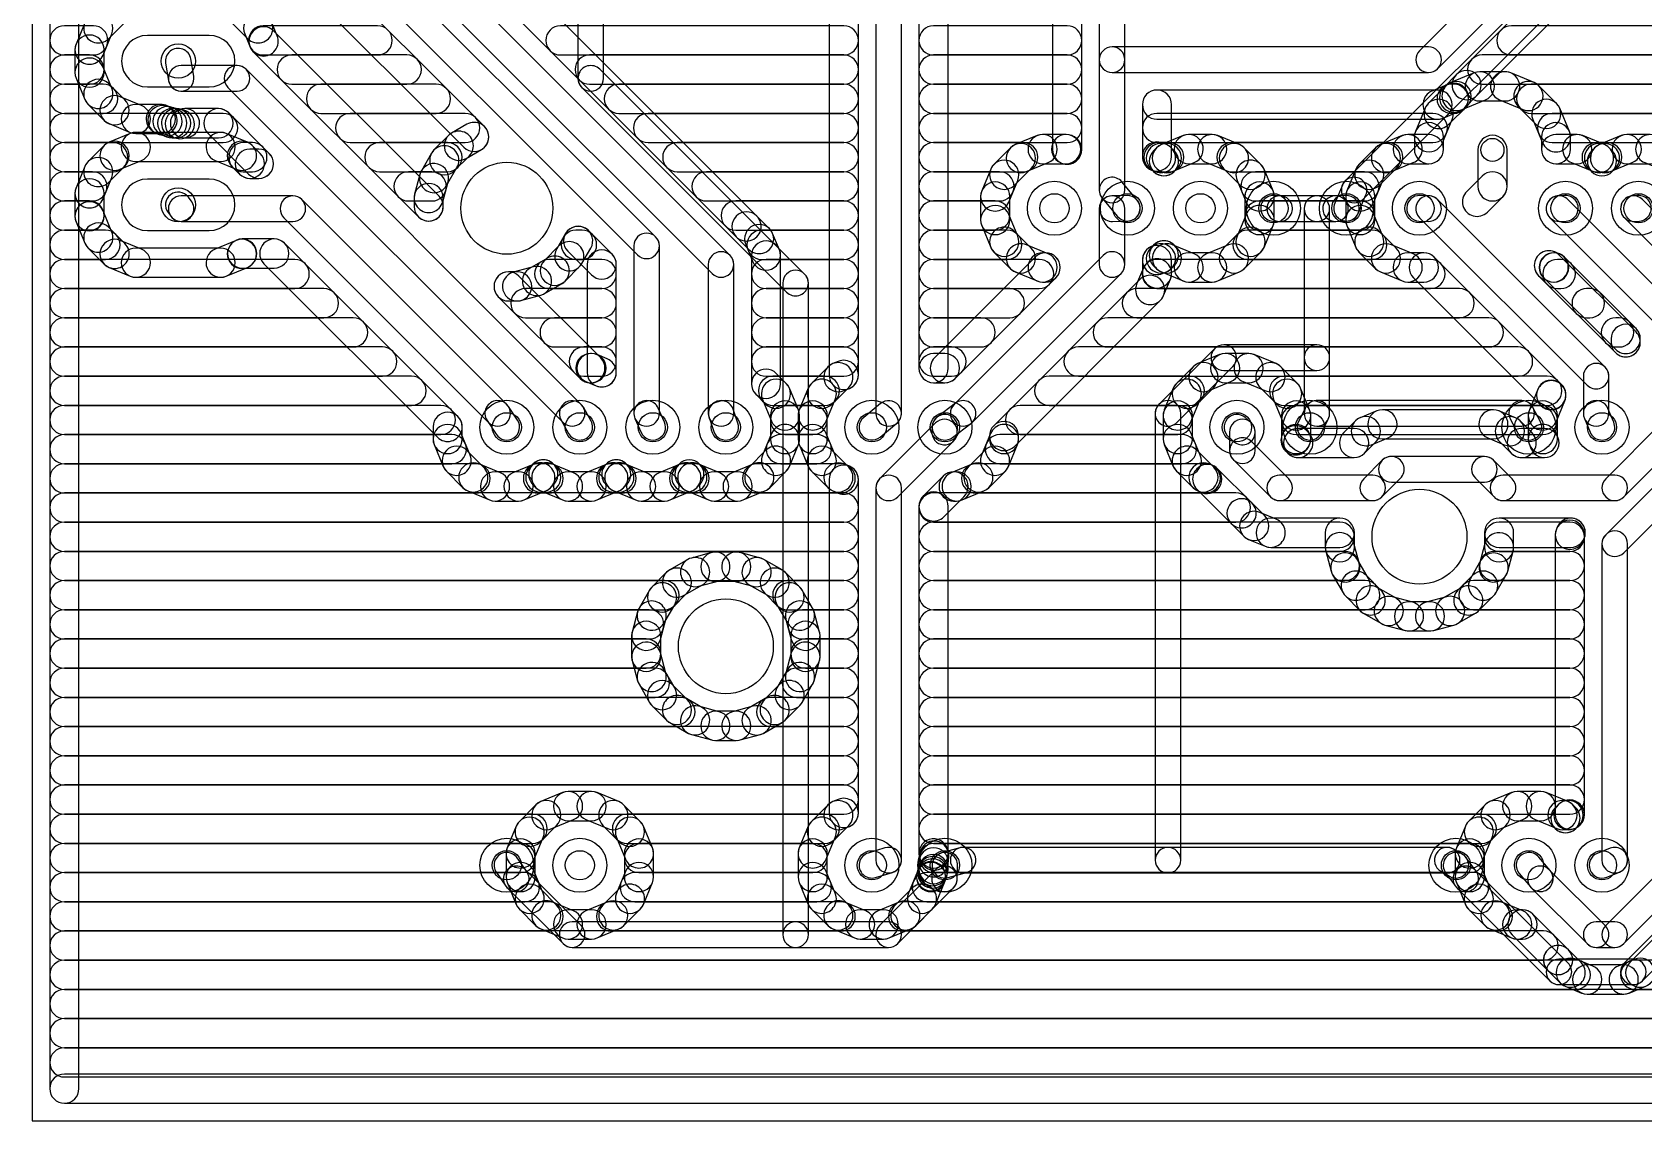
# Model space of a CAD drawing. Extents: x 0 to 108, y 0 to 85.
# Drawn here: x 0 to 56.1, y 0 to 37.9 of the extents above; entities that cross this region are included whole.
import ezdxf

# ---------------------------------------------------------------- set-up
doc = ezdxf.new("R2010")
doc.units = 0
for name, color, linetype in [('16', 174, 'CONTINUOUS'), ('17', 94, 'CONTINUOUS'), ('20', 178, 'CONTINUOUS'), ('44', 250, 'CONTINUOUS')]:
    doc.layers.add(name, color=color, linetype=linetype)

# ---------------------------------------------------------------- blocks, each defined once
blk = doc.blocks.new('ROUNDP')
blk.add_circle((0, 0), 0.5)
blk = doc.blocks.new('LONGP120')
blk.add_lwpolyline([(-0.6, -0.5), (0.6, -0.5, 1), (0.6, 0.5), (-0.6, 0.5, 1)], format="xyb", close=True)

msp = doc.modelspace()

# ---------------------------------------------------------------- linework, layer by layer
at = {"layer": '16'}
for points in [[(1.6256, 1.1176), (1.6256, 83.9624, 1), (0.6096, 83.9624), (0.6096, 1.1176, 1)], [(29.3497, 62.8269), (29.3497, 24.6126, 1), (30.2387, 24.6126), (30.2387, 62.8269, 1)], [(27.7241, 54.855), (27.7241, 25.9519, 1), (28.7401, 25.9519), (28.7401, 54.855, 1)], [(19.8755, 36.2712), (19.8755, 49.2252, 1), (18.9865, 49.2252), (18.9865, 36.2712, 1)], [(25.209, 31.4777), (8.3688, 48.3179, 1), (7.6503, 47.5995), (24.4905, 30.7593, 1)], [(31.8643, 26.1874), (31.8643, 47.3971, 1), (30.8483, 47.3971), (30.8483, 26.1874, 1)], [(24.2792, 30.1085), (7.439, 46.9487, 1), (6.8104, 46.3201), (23.6506, 29.4799, 1)], [(37.1221, 43.3959), (37.1221, 36.9189, 1), (38.0111, 36.9189), (38.0111, 43.3959, 1)], [(35.4965, 42.7489), (35.4965, 33.7928, 1), (36.5125, 33.7928), (36.5125, 42.7489, 1)], [(21.6884, 30.7562), (10.6775, 41.7671, 1), (10.0489, 41.1385), (21.0598, 30.1276, 1)], [(48.8918, 36.6046), (53.4257, 41.1385, 1), (52.7971, 41.7671), (48.2632, 37.2332, 1)], [(9.3569, 39.5315), (15.0152, 33.8732, 1), (15.7337, 34.5916), (10.0754, 40.2499, 1)], [(46.301, 32.0707), (54.0734, 39.8431, 1), (53.4448, 40.4717), (45.6724, 32.6993, 1)], [(50.261, 35.6748), (54.1177, 39.5315, 1), (53.3992, 40.2499), (49.5426, 36.3933, 1)], [(2.5061, 38.9357), (1.9399, 38.3695, 1), (2.6583, 37.651), (3.2245, 38.2173, 1)], [(8.2201, 38.3695), (7.6539, 38.9357, 1), (6.9355, 38.2173), (7.5017, 37.651, 1)], [(1.8298, 38.2046), (1.5233, 37.4648, 1), (2.462, 37.076), (2.7684, 37.8158, 1)], [(8.5184, 37.7504), (8.3302, 38.2046, 1), (7.3916, 37.8158), (7.5798, 37.3615, 1)], [(1.1176, 37.084), (2.1258, 37.084, 1), (2.1258, 38.1), (1.1176, 38.1, 1)], [(1.4846, 37.2704), (1.4846, 36.4696, 1), (2.5006, 36.4696), (2.5006, 37.2704, 1)], [(8.0342, 37.084), (12.0149, 37.084, 1), (12.0149, 38.1), (8.0342, 38.1, 1)], [(14.1516, 32.1718), (8.4083, 37.9152, 1), (7.6899, 37.1967), (13.4332, 31.4534, 1)], [(18.3762, 37.084), (28.2321, 37.084, 1), (28.2321, 38.1), (18.3762, 38.1, 1)], [(31.3563, 37.084), (36.0045, 37.084, 1), (36.0045, 38.1), (31.3563, 38.1, 1)], [(51.4597, 37.084), (62.5355, 37.084, 1), (62.5355, 38.1), (51.4597, 38.1, 1)], [(1.1176, 36.068), (1.9926, 36.068, 1), (1.9926, 37.084), (1.1176, 37.084, 1)], [(5.6198, 36.3456), (5.5182, 36.9444, 1), (4.6418, 36.7956), (4.7434, 36.1968, 1)], [(9.029, 36.068), (13.0309, 36.068, 1), (13.0309, 37.084), (9.029, 37.084, 1)], [(19.3922, 36.068), (28.2321, 36.068, 1), (28.2321, 37.084), (19.3922, 37.084, 1)], [(31.3563, 36.068), (36.0045, 36.068, 1), (36.0045, 37.084), (31.3563, 37.084, 1)], [(37.1221, 36.9189), (37.1221, 32.385, 1), (38.0111, 32.385), (38.0111, 36.9189, 1)], [(37.5666, 36.4744), (48.5775, 36.4744, 1), (48.5775, 37.3634), (37.5666, 37.3634, 1)], [(50.4437, 36.068), (63.5515, 36.068, 1), (63.5515, 37.084), (50.4437, 37.084, 1)], [(1.5233, 36.2752), (1.8298, 35.5354, 1), (2.7684, 35.9242), (2.462, 36.664, 1)], [(7.1247, 36.7157), (5.1816, 36.7157, 1), (5.1816, 35.8267), (7.1247, 35.8267, 1)], [(19.0976, 24.9269), (7.439, 36.5855, 1), (6.8104, 35.9569), (18.469, 24.2983, 1)], [(26.87, 29.4608), (19.7453, 36.5855, 1), (19.1167, 35.9569), (26.2414, 28.8322, 1)], [(49.8216, 35.2354), (50.261, 35.6748, 1), (49.5426, 36.3933), (49.1031, 35.9538, 1)], [(50.166, 36.4611), (49.3538, 36.1247, 1), (49.7427, 35.186), (50.5548, 35.5225, 1)], [(51.2396, 36.4998), (50.3604, 36.4998, 1), (50.3604, 35.4838), (51.2396, 35.4838, 1)], [(52.2462, 36.1247), (51.434, 36.4611, 1), (51.0452, 35.5225), (51.8573, 35.186, 1)], [(1.1176, 35.052), (2.4688, 35.052, 1), (2.4688, 36.068), (1.1176, 36.068, 1)], [(1.9399, 35.3705), (2.5061, 34.8043, 1), (3.2245, 35.5227), (2.6583, 36.089, 1)], [(10.045, 35.052), (14.0469, 35.052, 1), (14.0469, 36.068), (10.045, 36.068, 1)], [(20.4082, 35.052), (28.2321, 35.052, 1), (28.2321, 36.068), (20.4082, 36.068, 1)], [(31.3563, 35.052), (36.0045, 35.052, 1), (36.0045, 36.068), (31.3563, 36.068, 1)], [(49.0826, 34.8875), (49.6568, 35.1253, 1), (49.268, 36.0639), (48.6938, 35.8261, 1)], [(49.189, 36.0146), (48.5674, 35.393, 1), (49.2858, 34.6745), (49.9075, 35.2962, 1)], [(49.3788, 35.052), (49.4529, 35.052, 1), (49.4529, 36.068), (49.3788, 36.068, 1)], [(53.0326, 35.393), (52.411, 36.0146, 1), (51.6925, 35.2962), (52.3142, 34.6745, 1)], [(52.1471, 35.052), (64.5675, 35.052, 1), (64.5675, 36.068), (52.1471, 36.068, 1)], [(2.6709, 34.6942), (3.4108, 34.3877, 1), (3.7996, 35.3264), (3.0597, 35.6328, 1)], [(3.6052, 34.349), (4.4751, 34.349, 1), (4.4751, 35.3651), (3.6052, 35.3651, 1)], [(4.181, 34.4428), (4.2367, 34.4033, 1), (4.8248, 35.2318), (4.7692, 35.2713, 1)], [(4.4176, 34.3223), (4.5922, 34.2824, 1), (4.8185, 35.2729), (4.6439, 35.3128, 1)], [(39.6367, 33.5508), (39.6367, 35.3568, 1), (38.6207, 35.3568), (38.6207, 33.5508, 1)], [(39.1287, 34.8488), (48.8882, 34.8488, 1), (48.8882, 35.8648), (39.1287, 35.8648, 1)], [(48.4573, 35.2282), (48.1209, 34.416, 1), (49.0595, 34.0272), (49.396, 34.8393, 1)], [(53.4791, 34.416), (53.1427, 35.2282, 1), (52.204, 34.8393), (52.5405, 34.0272, 1)], [(1.1176, 34.036), (6.6428, 34.036, 1), (6.6428, 35.052), (1.1176, 35.052, 1)], [(4.511, 34.3083), (4.6765, 34.2398, 1), (5.0653, 35.1784), (4.8998, 35.247, 1)], [(4.8709, 34.2011), (5.0054, 34.2011, 1), (5.0054, 35.2171), (4.8709, 35.2171, 1)], [(4.8923, 34.2139), (5.0234, 34.1839, 1), (5.2497, 35.1744), (5.1186, 35.2043, 1)], [(5.2215, 34.1783), (5.3982, 34.2083, 1), (5.2282, 35.2099), (5.0516, 35.18, 1)], [(5.3132, 34.2011), (6.4777, 34.2011, 1), (6.4777, 35.2171), (5.3132, 35.2171, 1)], [(6.1184, 34.3499), (7.5282, 32.9402, 1), (8.2466, 33.6586), (6.8369, 35.0683, 1)], [(11.061, 34.036), (15.0629, 34.036, 1), (15.0629, 35.052), (11.061, 35.052, 1)], [(21.4242, 34.036), (28.2321, 34.036, 1), (28.2321, 35.052), (21.4242, 35.052, 1)], [(31.3563, 34.036), (36.0045, 34.036, 1), (36.0045, 35.052), (31.3563, 35.052, 1)], [(39.1287, 34.036), (48.7238, 34.036, 1), (48.7238, 35.052), (39.1287, 35.052, 1)], [(52.8762, 34.036), (65.5835, 34.036, 1), (65.5835, 35.052), (52.8762, 35.052, 1)], [(3.4108, 34.3523), (2.6709, 34.0458, 1), (3.0597, 33.1072), (3.7996, 33.4136, 1)], [(6.5548, 34.3909), (3.6052, 34.3909, 1), (3.6052, 33.3749), (6.5548, 33.3749, 1)], [(7.4891, 34.0458), (6.7492, 34.3523, 1), (6.3604, 33.4136), (7.1003, 33.1072, 1)], [(14.4821, 34.2838), (13.9762, 33.7779, 1), (14.6946, 33.0594), (15.2006, 33.5654, 1)], [(15.1205, 34.6723), (14.5874, 34.3646, 1), (15.0954, 33.4847), (15.6285, 33.7925, 1)], [(34.9564, 34.2767), (34.2002, 33.9635, 1), (34.589, 33.0248), (35.3452, 33.3381, 1)], [(35.9692, 34.3154), (35.1508, 34.3154, 1), (35.1508, 33.2994), (35.9692, 33.2994, 1)], [(36.1989, 34.2621), (36.1637, 34.2767, 1), (35.7748, 33.3381), (35.8101, 33.3235, 1)], [(40.0364, 34.2767), (39.2802, 33.9635, 1), (39.669, 33.0248), (40.4252, 33.3381, 1)], [(41.0492, 34.3154), (40.2308, 34.3154, 1), (40.2308, 33.2994), (41.0492, 33.2994, 1)], [(41.9998, 33.9635), (41.2436, 34.2767, 1), (40.8548, 33.3381), (41.611, 33.0248, 1)], [(47.6564, 34.2767), (46.9002, 33.9635, 1), (47.289, 33.0248), (48.0452, 33.3381, 1)], [(48.5902, 34.3154), (47.8508, 34.3154, 1), (47.8508, 33.2994), (48.5902, 33.2994, 1)], [(48.0822, 34.2216), (48.0822, 33.8074, 1), (49.0982, 33.8074), (49.0982, 34.2216, 1)], [(50.292, 33.782), (50.292, 32.512, 1), (51.308, 32.512), (51.308, 33.782, 1)], [(53.5178, 33.8074), (53.5178, 34.2216, 1), (52.5018, 34.2216), (52.5018, 33.8074, 1)], [(53.7492, 34.3154), (53.0098, 34.3154, 1), (53.0098, 33.2994), (53.7492, 33.2994, 1)], [(54.6998, 33.9635), (53.9436, 34.2767, 1), (53.5548, 33.3381), (54.311, 33.0248, 1)], [(55.2764, 34.2767), (54.5202, 33.9635, 1), (54.909, 33.0248), (55.6652, 33.3381, 1)], [(56.2892, 34.3154), (55.4708, 34.3154, 1), (55.4708, 33.2994), (56.2892, 33.2994, 1)], [(57.2398, 33.9635), (56.4836, 34.2767, 1), (56.0948, 33.3381), (56.851, 33.0248, 1)], [(1.1176, 33.02), (2.8168, 33.02, 1), (2.8168, 34.036), (1.1176, 34.036, 1)], [(2.5061, 33.9357), (1.9399, 33.3695, 1), (2.6583, 32.651), (3.2245, 33.2173, 1)], [(7.931, 33.6586), (7.6539, 33.9357, 1), (6.9355, 33.2173), (7.2125, 32.9402, 1)], [(7.3432, 33.02), (7.6588, 33.02, 1), (7.6588, 34.036), (7.3432, 34.036, 1)], [(7.8874, 33.8074), (7.5718, 33.8074, 1), (7.5718, 32.7914), (7.8874, 32.7914, 1)], [(12.077, 33.02), (14.4447, 33.02, 1), (14.4447, 34.036), (12.077, 34.036, 1)], [(13.8954, 33.6726), (13.5377, 33.053, 1), (14.4175, 32.545), (14.7753, 33.1646, 1)], [(22.4402, 33.02), (28.2321, 33.02, 1), (28.2321, 34.036), (22.4402, 34.036, 1)], [(31.3563, 33.02), (34.4762, 33.02, 1), (34.4762, 34.036), (31.3563, 34.036, 1)], [(34.0354, 33.8534), (33.4566, 33.2746, 1), (34.175, 32.5562), (34.7538, 33.135, 1)], [(39.4598, 33.9635), (39.3231, 34.0201, 1), (38.9343, 33.0815), (39.071, 33.0248, 1)], [(39.1838, 33.02), (39.5562, 33.02, 1), (39.5562, 34.036), (39.1838, 34.036, 1)], [(39.7292, 33.7488), (39.6246, 33.8534, 1), (38.9062, 33.135), (39.0108, 33.0304, 1)], [(39.1154, 33.8534), (39.0108, 33.7488, 1), (39.7292, 33.0304), (39.8338, 33.135, 1)], [(41.7238, 33.02), (47.1762, 33.02, 1), (47.1762, 34.036), (41.7238, 34.036, 1)], [(42.7434, 33.2746), (42.1646, 33.8534, 1), (41.4462, 33.135), (42.025, 32.5562, 1)], [(46.7354, 33.8534), (46.1566, 33.2746, 1), (46.875, 32.5562), (47.4538, 33.135, 1)], [(54.4238, 33.02), (54.7962, 33.02, 1), (54.7962, 34.036), (54.4238, 34.036, 1)], [(54.9692, 33.7488), (54.8646, 33.8534, 1), (54.1462, 33.135), (54.2508, 33.0304, 1)], [(54.3554, 33.8534), (54.2508, 33.7488, 1), (54.9692, 33.0304), (55.0738, 33.135, 1)], [(1.8298, 33.2046), (1.5233, 32.4648, 1), (2.462, 32.076), (2.7684, 32.8158, 1)], [(13.4869, 32.9304), (13.3017, 32.2393, 1), (14.2831, 31.9763), (14.4683, 32.6675, 1)], [(33.3465, 33.1098), (33.0333, 32.3536, 1), (33.9719, 31.9648), (34.2851, 32.721, 1)], [(43.1667, 32.3536), (42.8535, 33.1098, 1), (41.9148, 32.721), (42.2281, 31.9648, 1)], [(46.0465, 33.1098), (45.7333, 32.3536, 1), (46.6719, 31.9648), (46.9851, 32.721, 1)], [(1.1176, 32.004), (2.0927, 32.004, 1), (2.0927, 33.02), (1.1176, 33.02, 1)], [(1.4846, 32.2704), (1.4846, 31.4696, 1), (2.5006, 31.4696), (2.5006, 32.2704, 1)], [(13.093, 32.004), (13.9007, 32.004, 1), (13.9007, 33.02), (13.093, 33.02, 1)], [(13.2844, 32.1078), (13.2844, 31.8126, 1), (14.3004, 31.8126), (14.3004, 32.1078, 1)], [(23.4562, 32.004), (28.2321, 32.004, 1), (28.2321, 33.02), (23.4562, 33.02, 1)], [(31.3563, 32.004), (33.6487, 32.004, 1), (33.6487, 33.02), (31.3563, 33.02, 1)], [(32.9946, 32.1592), (32.9946, 31.3408, 1), (34.0106, 31.3408), (34.0106, 32.1592, 1)], [(37.2262, 32.0991), (37.7596, 31.4641, 1), (38.4404, 32.0359), (37.907, 32.6709, 1)], [(42.5513, 32.004), (46.3487, 32.004, 1), (46.3487, 33.02), (42.5513, 33.02, 1)], [(43.2054, 31.3408), (43.2054, 32.1592, 1), (42.1894, 32.1592), (42.1894, 31.3408, 1)], [(45.5769, 32.5571), (45.3102, 31.9221, 1), (46.1298, 31.5779), (46.3965, 32.2129, 1)], [(45.6946, 32.1592), (45.6946, 31.3408, 1), (46.7106, 31.3408), (46.7106, 32.1592, 1)], [(50.4408, 32.8712), (49.9031, 32.3335, 1), (50.6215, 31.6151), (51.1592, 32.1528, 1)], [(1.1176, 30.988), (1.9926, 30.988, 1), (1.9926, 32.004), (1.1176, 32.004, 1)], [(1.5233, 31.2752), (1.8298, 30.5354, 1), (2.7684, 30.9242), (2.462, 31.664, 1)], [(5.5345, 32.0075), (5.4329, 32.1402, 1), (4.7271, 31.5998), (4.8287, 31.4671, 1)], [(9.0678, 32.1818), (5.1816, 32.1818, 1), (5.1816, 31.2928), (9.0678, 31.2928, 1)], [(16.5068, 24.9269), (9.3821, 32.0516, 1), (8.7535, 31.423), (15.8782, 24.2983, 1)], [(24.4722, 30.988), (28.2321, 30.988, 1), (28.2321, 32.004), (24.4722, 32.004, 1)], [(31.3563, 30.988), (33.5026, 30.988, 1), (33.5026, 32.004), (31.3563, 32.004, 1)], [(37.5772, 31.2929), (38.1106, 31.3056, 1), (38.0894, 32.1944), (37.556, 32.1817, 1)], [(38.0111, 29.7942), (38.0111, 31.7373, 1), (37.1221, 31.7373), (37.1221, 29.7942, 1)], [(42.6974, 30.988), (46.2026, 30.988, 1), (46.2026, 32.004), (42.6974, 32.004, 1)], [(43.422, 32.181), (43.2061, 32.1937, 1), (43.1539, 31.3063), (43.3698, 31.2936, 1)], [(44.6913, 32.1818), (43.3959, 32.1818, 1), (43.3959, 31.2928), (44.6913, 31.2928, 1)], [(45.339, 32.1818), (44.6913, 32.1818, 1), (44.6913, 31.2928), (45.339, 31.2928, 1)], [(44.2468, 31.7373), (44.2468, 26.5557, 1), (45.1358, 26.5557), (45.1358, 31.7373, 1)], [(45.3538, 31.293), (45.7348, 31.3057, 1), (45.7052, 32.1943), (45.3242, 32.1816, 1)], [(48.5953, 32.1814), (48.2778, 32.1941, 1), (48.2422, 31.3059), (48.5597, 31.2932, 1)], [(48.2632, 31.423), (54.0925, 25.5937, 1), (54.7211, 26.2223), (48.8918, 32.0516, 1)], [(53.1361, 31.2935), (53.3647, 31.3062, 1), (53.3153, 32.1938), (53.0867, 32.1811, 1)], [(52.7971, 31.423), (56.6833, 27.5368, 1), (57.3119, 28.1654), (53.4257, 32.0516, 1)], [(55.7339, 31.2939), (55.9117, 31.3066, 1), (55.8483, 32.1934), (55.6705, 32.1807, 1)], [(55.3879, 31.423), (57.9787, 28.8322, 1), (58.6073, 29.4608), (56.0165, 32.0516, 1)], [(25.6484, 31.0383), (25.209, 31.4777, 1), (24.4905, 30.7593), (24.93, 30.3198, 1)], [(33.0333, 31.1464), (33.3465, 30.3902, 1), (34.2851, 30.779), (33.9719, 31.5352, 1)], [(42.8535, 30.3902), (43.1667, 31.1464, 1), (42.2281, 31.5352), (41.9148, 30.779, 1)], [(45.7333, 31.1464), (46.0465, 30.3902, 1), (46.9851, 30.779), (46.6719, 31.5352, 1)], [(1.1176, 29.972), (2.5488, 29.972, 1), (2.5488, 30.988), (1.1176, 30.988, 1)], [(1.9399, 30.3705), (2.5061, 29.8043, 1), (3.2245, 30.5227), (2.6583, 31.089, 1)], [(19.1246, 29.8274), (19.4323, 30.3605, 1), (18.5525, 30.8685), (18.2447, 30.3354, 1)], [(18.9148, 29.972), (19.1269, 29.972, 1), (19.1269, 30.988), (18.9148, 30.988, 1)], [(18.6332, 30.2552), (19.4528, 29.4356, 1), (20.1712, 30.1541), (19.3516, 30.9737, 1)], [(21.8186, 24.6126), (21.8186, 30.4419, 1), (20.9296, 30.4419), (20.9296, 24.6126, 1)], [(25.9963, 30.2993), (25.7585, 30.8735, 1), (24.8199, 30.4847), (25.0577, 29.9105, 1)], [(25.3716, 29.972), (28.2321, 29.972, 1), (28.2321, 30.988), (25.3716, 30.988, 1)], [(31.3563, 29.972), (33.9204, 29.972, 1), (33.9204, 30.988), (31.3563, 30.988, 1)], [(33.4566, 30.2254), (34.0354, 29.6466, 1), (34.7538, 30.365), (34.175, 30.9438, 1)], [(42.1646, 29.6466), (42.7434, 30.2254, 1), (42.025, 30.9438), (41.4462, 30.365, 1)], [(42.2796, 29.972), (46.6204, 29.972, 1), (46.6204, 30.988), (42.2796, 30.988, 1)], [(46.1566, 30.2254), (46.7354, 29.6466, 1), (47.4538, 30.365), (46.875, 30.9438, 1)], [(2.6709, 29.6942), (3.4108, 29.3877, 1), (3.7996, 30.3264), (3.0597, 30.6328, 1)], [(3.6052, 29.3491), (6.5548, 29.3491, 1), (6.5548, 30.3651), (3.6052, 30.3651, 1)], [(6.7492, 29.3877), (7.4891, 29.6942, 1), (7.1003, 30.6328), (6.3604, 30.3264, 1)], [(7.6539, 29.8043), (7.6656, 29.816, 1), (6.9471, 30.5344), (6.9355, 30.5227, 1)], [(7.3064, 29.6672), (8.4208, 29.6672, 1), (8.4208, 30.6832), (7.3064, 30.6832, 1)], [(8.0615, 29.816), (14.0934, 23.7841, 1), (14.8118, 24.5026), (8.78, 30.5344, 1)], [(18.5379, 29.2162), (19.0438, 29.7221, 1), (18.3254, 30.4406), (17.8194, 29.9346, 1)], [(19.304, 29.7949), (19.304, 26.0413, 1), (20.32, 26.0413), (20.32, 29.7949, 1)], [(26.035, 25.6426), (26.035, 30.1049, 1), (25.019, 30.1049), (25.019, 25.6426, 1)], [(34.2002, 29.5365), (34.9564, 29.2233, 1), (35.3452, 30.1619), (34.589, 30.4751, 1)], [(39.3231, 29.4799), (39.4598, 29.5365, 1), (39.071, 30.4752), (38.9343, 30.4185, 1)], [(39.6367, 29.4835), (39.6367, 29.9492, 1), (38.6207, 29.9492), (38.6207, 29.4835, 1)], [(39.6246, 29.6466), (39.7292, 29.7512, 1), (39.0108, 30.4696), (38.9062, 30.365, 1)], [(39.0108, 29.7512), (39.1154, 29.6466, 1), (39.8338, 30.365), (39.7292, 30.4696, 1)], [(39.2802, 29.5365), (40.0364, 29.2233, 1), (40.4252, 30.1619), (39.669, 30.4751, 1)], [(41.2436, 29.2233), (41.9998, 29.5365, 1), (41.611, 30.4751), (40.8548, 30.1619, 1)], [(46.9002, 29.5365), (47.6564, 29.2233, 1), (48.0452, 30.1619), (47.289, 30.4751, 1)], [(1.1176, 28.956), (9.132, 28.956, 1), (9.132, 29.972), (1.1176, 29.972, 1)], [(16.9993, 28.5417), (17.6904, 28.7269, 1), (17.4275, 29.7083), (16.7363, 29.5231, 1)], [(17.813, 28.7777), (18.4326, 29.1354, 1), (17.9246, 30.0153), (17.305, 29.6575, 1)], [(17.9857, 28.956), (19.812, 28.956, 1), (19.812, 29.972), (17.9857, 29.972, 1)], [(24.4094, 24.6126), (24.4094, 29.7942, 1), (23.5204, 29.7942), (23.5204, 24.6126, 1)], [(25.527, 28.956), (28.2321, 28.956, 1), (28.2321, 29.972), (25.527, 29.972, 1)], [(31.3563, 28.956), (35.0273, 28.956, 1), (35.0273, 29.972), (31.3563, 29.972, 1)], [(34.8967, 30.0518), (31.3914, 26.5466, 1), (32.1099, 25.8282), (35.6151, 29.3334, 1)], [(32.6993, 24.2983), (37.8809, 29.4799, 1), (37.2523, 30.1085), (32.0707, 24.9269, 1)], [(35.1508, 29.1846), (35.2559, 29.1846, 1), (35.2559, 30.2006), (35.1508, 30.2006, 1)], [(39.3602, 28.7149), (39.598, 29.2891, 1), (38.6594, 29.6779), (38.4216, 29.1037, 1)], [(39.1206, 28.956), (48.6417, 28.956, 1), (48.6417, 29.972), (39.1206, 29.972, 1)], [(40.2308, 29.1846), (41.0492, 29.1846, 1), (41.0492, 30.2006), (40.2308, 30.2006, 1)], [(47.8508, 29.1846), (48.4131, 29.1846, 1), (48.4131, 30.2006), (47.8508, 30.2006, 1)], [(48.0538, 29.3334), (52.4855, 24.9017, 1), (53.2039, 25.6202), (48.7723, 30.0518, 1)], [(52.5666, 29.2936), (52.7363, 29.2233, 1), (53.1252, 30.1619), (52.9554, 30.2322, 1)], [(55.7947, 27.4476), (53.1202, 30.1221, 1), (52.4018, 29.4037), (55.0763, 26.7292, 1)], [(52.9308, 29.1846), (52.947, 29.1846, 1), (52.947, 30.2006), (52.9308, 30.2006, 1)], [(52.5877, 29.3334), (55.0763, 26.8448, 1), (55.7947, 27.5633), (53.3062, 30.0518, 1)], [(53.0599, 28.956), (53.1756, 28.956, 1), (53.1756, 29.972), (53.0599, 29.972, 1)], [(19.7768, 26.5466), (16.9318, 29.3916, 1), (16.2134, 28.6732), (19.0584, 25.8282, 1)], [(16.5726, 28.5244), (16.8678, 28.5244, 1), (16.8678, 29.5404), (16.5726, 29.5404, 1)], [(27.0002, 6.477), (27.0002, 29.1465, 1), (26.1112, 29.1465), (26.1112, 6.477, 1)], [(34.1666, 23.4666), (39.2501, 28.5501, 1), (38.5317, 29.2686), (33.4482, 24.1851, 1)], [(1.1176, 27.94), (10.148, 27.94, 1), (10.148, 28.956), (1.1176, 28.956, 1)], [(17.157, 27.94), (19.812, 27.94, 1), (19.812, 28.956), (17.157, 28.956, 1)], [(25.527, 27.94), (28.2321, 27.94, 1), (28.2321, 28.956), (25.527, 28.956, 1)], [(31.3563, 27.94), (34.0113, 27.94, 1), (34.0113, 28.956), (31.3563, 28.956, 1)], [(38.4295, 27.94), (49.6577, 27.94, 1), (49.6577, 28.956), (38.4295, 28.956, 1)], [(54.0759, 27.94), (54.1916, 27.94, 1), (54.1916, 28.956), (54.0759, 28.956, 1)], [(1.1176, 26.924), (11.164, 26.924, 1), (11.164, 27.94), (1.1176, 27.94, 1)], [(18.173, 26.924), (19.812, 26.924, 1), (19.812, 27.94), (18.173, 27.94, 1)], [(25.527, 26.924), (28.2321, 26.924, 1), (28.2321, 27.94), (25.527, 27.94, 1)], [(31.3563, 26.924), (32.9953, 26.924, 1), (32.9953, 27.94), (31.3563, 27.94, 1)], [(37.4135, 26.924), (50.6737, 26.924, 1), (50.6737, 27.94), (37.4135, 27.94, 1)], [(55.0919, 26.924), (55.2076, 26.924, 1), (55.2076, 27.94), (55.0919, 27.94, 1)], [(54.9275, 27.2041), (54.9275, 27.0884, 1), (55.9435, 27.0884), (55.9435, 27.2041, 1)], [(1.1176, 25.908), (12.18, 25.908, 1), (12.18, 26.924), (1.1176, 26.924, 1)], [(19.189, 25.908), (19.812, 25.908, 1), (19.812, 26.924), (19.189, 26.924, 1)], [(25.527, 25.908), (28.2321, 25.908, 1), (28.2321, 26.924), (25.527, 26.924, 1)], [(31.3563, 25.908), (31.9793, 25.908, 1), (31.9793, 26.924), (31.3563, 26.924, 1)], [(36.3975, 25.908), (51.6897, 25.908, 1), (51.6897, 26.924), (36.3975, 26.924, 1)], [(39.824, 24.2983), (41.7671, 26.2414, 1), (41.1385, 26.87), (39.1954, 24.9269, 1)], [(41.4528, 26.1112), (44.6913, 26.1112, 1), (44.6913, 27.0002), (41.4528, 27.0002, 1)], [(44.2468, 26.5557), (44.2468, 24.6126, 1), (45.1358, 24.6126), (45.1358, 26.5557, 1)], [(19.4592, 26.6954), (19.4176, 26.6954, 1), (19.4176, 25.6794), (19.4592, 25.6794, 1)], [(20.0064, 26.5106), (19.6536, 26.6567, 1), (19.2648, 25.7181), (19.6176, 25.5719, 1)], [(27.6854, 26.2334), (27.1066, 25.6546, 1), (27.825, 24.9362), (28.4038, 25.515, 1)], [(28.0377, 26.4212), (27.8502, 26.3435, 1), (28.239, 25.4048), (28.4265, 25.4825, 1)], [(31.7507, 26.6954), (31.3563, 26.6954, 1), (31.3563, 25.6794), (31.7507, 25.6794, 1)], [(40.3854, 26.2334), (39.8066, 25.6546, 1), (40.525, 24.9362), (41.1038, 25.515, 1)], [(41.3064, 26.6567), (40.5502, 26.3435, 1), (40.939, 25.4048), (41.6952, 25.7181, 1)], [(42.3192, 26.6954), (41.5008, 26.6954, 1), (41.5008, 25.6794), (42.3192, 25.6794, 1)], [(43.2698, 26.3435), (42.5136, 26.6567, 1), (42.1248, 25.7181), (42.881, 25.4048, 1)], [(44.0134, 25.6546), (43.4346, 26.2334, 1), (42.7162, 25.515), (43.295, 24.9362, 1)], [(53.9623, 25.908), (53.9623, 24.6126, 1), (54.8513, 24.6126), (54.8513, 25.908, 1)], [(1.1176, 24.892), (13.196, 24.892, 1), (13.196, 25.908), (1.1176, 25.908, 1)], [(26.2334, 25.6546), (25.8862, 26.0018, 1), (25.1678, 25.2834), (25.515, 24.9362, 1)], [(25.7696, 24.892), (27.5704, 24.892, 1), (27.5704, 25.908), (25.7696, 25.908, 1)], [(26.6567, 24.7336), (26.3435, 25.4898, 1), (25.4048, 25.101), (25.7181, 24.3448, 1)], [(26.9965, 25.4898), (26.6833, 24.7336, 1), (27.6219, 24.3448), (27.9351, 25.101, 1)], [(35.3815, 24.892), (40.2704, 24.892, 1), (40.2704, 25.908), (35.3815, 25.908, 1)], [(39.6965, 25.4898), (39.3833, 24.7336, 1), (40.3219, 24.3448), (40.6351, 25.101, 1)], [(43.5496, 24.892), (52.7057, 24.892, 1), (52.7057, 25.908), (43.5496, 25.908, 1)], [(44.4367, 24.7336), (44.1235, 25.4898, 1), (43.1848, 25.101), (43.4981, 24.3448, 1)], [(52.3754, 25.4388), (52.0833, 24.7336, 1), (53.0219, 24.3448), (53.314, 25.05, 1)], [(52.3367, 25.261), (52.3367, 25.2444, 1), (53.3527, 25.2444), (53.3527, 25.261, 1)], [(1.1176, 23.876), (14.212, 23.876, 1), (14.212, 24.892), (1.1176, 24.892, 1)], [(15.8212, 24.3683), (16.1387, 23.8857, 1), (16.8813, 24.3743), (16.5638, 24.8569, 1)], [(18.3943, 24.3976), (18.661, 23.915, 1), (19.439, 24.345), (19.1723, 24.8276, 1)], [(20.9684, 24.4311), (21.1843, 23.9485, 1), (21.9957, 24.3115), (21.7798, 24.7941, 1)], [(23.5443, 24.4687), (23.7094, 23.9861, 1), (24.5506, 24.2739), (24.3855, 24.7565, 1)], [(26.6954, 23.7208), (26.6954, 24.5392, 1), (25.6794, 24.5392), (25.6794, 23.7208, 1)], [(26.1874, 23.876), (27.1526, 23.876, 1), (27.1526, 24.892), (26.1874, 24.892, 1)], [(26.6446, 24.5392), (26.6446, 23.7208, 1), (27.6606, 23.7208), (27.6606, 24.5392, 1)], [(29.5111, 24.9553), (28.9269, 24.4727, 1), (29.4931, 23.7873), (30.0773, 24.2699, 1)], [(32.116, 24.9665), (31.481, 24.4839, 1), (32.019, 23.7761), (32.654, 24.2587, 1)], [(34.3655, 23.876), (39.8526, 23.876, 1), (39.8526, 24.892), (34.3655, 24.892, 1)], [(39.9542, 9.0678), (39.9542, 24.6126, 1), (39.0652, 24.6126), (39.0652, 9.0678, 1)], [(39.3446, 24.5392), (39.3446, 23.7208, 1), (40.3606, 23.7208), (40.3606, 24.5392, 1)], [(44.4754, 23.7208), (44.4754, 24.5392, 1), (43.4594, 24.5392), (43.4594, 23.7208, 1)], [(43.9674, 23.876), (52.5526, 23.876, 1), (52.5526, 24.892), (43.9674, 24.892, 1)], [(44.2937, 24.8114), (44.0524, 24.3288, 1), (44.8476, 23.9312), (45.0889, 24.4138, 1)], [(44.6913, 24.1681), (51.816, 24.1681, 1), (51.816, 25.0571), (44.6913, 25.0571, 1)], [(46.777, 24.7009), (46.2028, 24.4631, 1), (46.5916, 23.5245), (47.1658, 23.7623, 1)], [(50.8313, 24.7396), (46.9714, 24.7396, 1), (46.9714, 23.7236), (50.8313, 23.7236, 1)], [(51.5999, 24.4631), (51.0257, 24.7009, 1), (50.6369, 23.7623), (51.2111, 23.5245, 1)], [(51.4227, 24.4056), (51.6767, 23.923, 1), (52.4633, 24.337), (52.2093, 24.8196, 1)], [(52.0446, 24.5392), (52.0446, 23.7208, 1), (53.0606, 23.7208), (53.0606, 24.5392, 1)], [(53.9971, 24.4401), (54.2003, 23.9575, 1), (55.0197, 24.3025), (54.8165, 24.7851, 1)], [(13.9446, 24.1434), (13.9446, 23.7208, 1), (14.9606, 23.7208), (14.9606, 24.1434, 1)], [(13.9833, 23.5264), (14.2965, 22.7702, 1), (15.2351, 23.159), (14.9219, 23.9152, 1)], [(26.3435, 22.7702), (26.6567, 23.5264, 1), (25.7181, 23.9152), (25.4048, 23.159, 1)], [(26.6833, 23.5264), (26.9965, 22.7702, 1), (27.9351, 23.159), (27.6219, 23.9152, 1)], [(31.423, 24.2792), (29.4799, 22.3361, 1), (30.1085, 21.7075), (32.0516, 23.6506, 1)], [(32.1805, 23.9308), (32.1932, 24.0959, 1), (31.3068, 24.1641), (31.2941, 23.999, 1)], [(33.9635, 22.7702), (34.2767, 23.5264, 1), (33.3381, 23.9152), (33.0248, 23.159, 1)], [(34.3154, 23.7208), (34.3154, 23.8259, 1), (33.2994, 23.8259), (33.2994, 23.7208, 1)], [(39.3833, 23.5264), (39.6965, 22.7702, 1), (40.6351, 23.159), (40.3219, 23.9152, 1)], [(42.3916, 24.3008), (42.2011, 24.4659, 1), (41.6189, 23.7941), (41.8094, 23.629, 1)], [(42.545, 23.3172), (42.545, 23.9649, 1), (41.656, 23.9649), (41.656, 23.3172, 1)], [(44.4188, 23.483), (44.4367, 23.5263, 1), (43.4981, 23.9152), (43.4801, 23.8718, 1)], [(44.4022, 23.9431), (44.3086, 24.0366, 1), (43.5902, 23.3182), (43.6837, 23.2247, 1)], [(46.038, 24.353), (45.6281, 23.9431, 1), (46.3466, 23.2247), (46.7565, 23.6346, 1)], [(52.1746, 23.9431), (51.7647, 24.353, 1), (51.0462, 23.6346), (51.4561, 23.2247, 1)], [(52.0833, 23.5263), (52.14, 23.3895, 1), (53.0786, 23.7783), (53.0219, 23.9152, 1)], [(56.6833, 24.2792), (54.7402, 22.3361, 1), (55.3688, 21.7075), (57.3119, 23.6506, 1)], [(1.1176, 22.86), (14.5987, 22.86, 1), (14.5987, 23.876), (1.1176, 23.876, 1)], [(26.0413, 22.86), (27.2987, 22.86, 1), (27.2987, 23.876), (26.0413, 23.876, 1)], [(33.6613, 22.86), (39.9987, 22.86, 1), (39.9987, 23.876), (33.6613, 23.876, 1)], [(43.7102, 22.3361), (42.4148, 23.6315, 1), (41.7862, 23.0029), (43.0816, 21.7075, 1)], [(45.9874, 24.0919), (44.0429, 24.0919, 1), (44.0429, 23.0759), (45.9874, 23.0759, 1)], [(52.6093, 24.0919), (51.8153, 24.0919, 1), (51.8153, 23.0759), (52.6093, 23.0759, 1)], [(57.9787, 23.6315), (54.7402, 20.393, 1), (55.3688, 19.7644), (58.6073, 23.0029, 1)], [(14.4066, 22.6054), (14.9854, 22.0266, 1), (15.7038, 22.745), (15.125, 23.3238, 1)], [(18.0346, 22.0266), (18.1392, 22.1312, 1), (17.4208, 22.8496), (17.3162, 22.745, 1)], [(17.4208, 22.1312), (17.5254, 22.0266, 1), (18.2438, 22.745), (18.1392, 22.8496, 1)], [(20.5746, 22.0266), (20.6792, 22.1312, 1), (19.9608, 22.8496), (19.8562, 22.745, 1)], [(19.9608, 22.1312), (20.0654, 22.0266, 1), (20.7838, 22.745), (20.6792, 22.8496, 1)], [(23.1146, 22.0266), (23.2192, 22.1312, 1), (22.5008, 22.8496), (22.3962, 22.745, 1)], [(22.5008, 22.1312), (22.6054, 22.0266, 1), (23.3238, 22.745), (23.2192, 22.8496, 1)], [(25.6546, 22.0266), (26.2334, 22.6054, 1), (25.515, 23.3238), (24.9362, 22.745, 1)], [(27.1066, 22.6054), (27.6854, 22.0266, 1), (28.4038, 22.745), (27.825, 23.3238, 1)], [(33.2746, 22.0266), (33.8534, 22.6054, 1), (33.135, 23.3238), (32.5562, 22.745, 1)], [(39.8066, 22.6054), (40.3854, 22.0266, 1), (41.1038, 22.745), (40.525, 23.3238, 1)], [(46.9678, 22.9838), (46.3201, 22.3361, 1), (46.9487, 21.7075), (47.5964, 22.3552, 1)], [(50.5206, 23.114), (47.2821, 23.114, 1), (47.2821, 22.225), (50.5206, 22.225, 1)], [(51.4826, 22.3361), (50.8349, 22.9838, 1), (50.2063, 22.3552), (50.854, 21.7075, 1)], [(1.1176, 21.844), (15.4262, 21.844, 1), (15.4262, 22.86), (1.1176, 22.86, 1)], [(15.1502, 21.9165), (15.9064, 21.6033, 1), (16.2952, 22.5419), (15.539, 22.8551, 1)], [(16.1008, 21.5646), (16.9192, 21.5646, 1), (16.9192, 22.5806), (16.1008, 22.5806, 1)], [(17.1136, 21.6033), (17.8698, 21.9165, 1), (17.481, 22.8551), (16.7248, 22.5419, 1)], [(17.5938, 21.844), (17.9662, 21.844, 1), (17.9662, 22.86), (17.5938, 22.86, 1)], [(17.6902, 21.9165), (18.4464, 21.6033, 1), (18.8352, 22.5419), (18.079, 22.8551, 1)], [(18.6408, 21.5646), (19.4592, 21.5646, 1), (19.4592, 22.5806), (18.6408, 22.5806, 1)], [(19.6536, 21.6033), (20.4098, 21.9165, 1), (20.021, 22.8551), (19.2648, 22.5419, 1)], [(20.1338, 21.844), (20.5062, 21.844, 1), (20.5062, 22.86), (20.1338, 22.86, 1)], [(20.2302, 21.9165), (20.9864, 21.6033, 1), (21.3752, 22.5419), (20.619, 22.8551, 1)], [(21.1808, 21.5646), (21.9992, 21.5646, 1), (21.9992, 22.5806), (21.1808, 22.5806, 1)], [(22.1936, 21.6033), (22.9498, 21.9165, 1), (22.561, 22.8551), (21.8048, 22.5419, 1)], [(22.6738, 21.844), (23.0462, 21.844, 1), (23.0462, 22.86), (22.6738, 22.86, 1)], [(22.7702, 21.9165), (23.5264, 21.6033, 1), (23.9152, 22.5419), (23.159, 22.8551, 1)], [(23.7208, 21.5646), (24.5392, 21.5646, 1), (24.5392, 22.5806), (23.7208, 22.5806, 1)], [(24.7336, 21.6033), (25.4898, 21.9165, 1), (25.101, 22.8551), (24.3448, 22.5419, 1)], [(25.2138, 21.844), (28.1262, 21.844, 1), (28.1262, 22.86), (25.2138, 22.86, 1)], [(27.8502, 21.9165), (28.0377, 21.8388, 1), (28.4265, 22.7775), (28.239, 22.8551, 1)], [(27.7241, 22.3081), (27.7241, 10.7119, 1), (28.7401, 10.7119), (28.7401, 22.3081, 1)], [(29.3497, 22.0218), (29.3497, 9.0678, 1), (30.2387, 9.0678), (30.2387, 22.0218, 1)], [(31.7155, 21.0155), (32.4134, 21.7134, 1), (31.6949, 22.4318), (30.9971, 21.734, 1)], [(32.0541, 21.5646), (32.1592, 21.5646, 1), (32.1592, 22.5806), (32.0541, 22.5806, 1)], [(32.3536, 21.6033), (33.1098, 21.9165, 1), (32.721, 22.8551), (31.9648, 22.5419, 1)], [(32.8338, 21.844), (40.8262, 21.844, 1), (40.8262, 22.86), (32.8338, 22.86, 1)], [(40.5502, 21.9165), (40.6836, 21.8612, 1), (41.0724, 22.7999), (40.939, 22.8552, 1)], [(40.5188, 21.9713), (41.7124, 20.7777, 1), (42.4308, 21.4962), (41.2372, 22.6898, 1)], [(46.6344, 22.4663), (43.3959, 22.4663, 1), (43.3959, 21.5773), (46.6344, 21.5773, 1)], [(55.0545, 22.4663), (51.1683, 22.4663, 1), (51.1683, 21.5773), (55.0545, 21.5773, 1)], [(31.8643, 9.3002), (31.8643, 21.3748, 1), (30.8483, 21.3748), (30.8483, 9.3002, 1)], [(1.1176, 20.828), (28.2321, 20.828, 1), (28.2321, 21.844), (1.1176, 21.844, 1)], [(31.3563, 20.828), (41.8726, 20.828, 1), (41.8726, 21.844), (31.3563, 21.844, 1)], [(41.7124, 20.7777), (42.1518, 20.3383, 1), (42.8703, 21.0567), (42.4308, 21.4962, 1)], [(1.1176, 19.812), (28.2321, 19.812, 1), (28.2321, 20.828), (1.1176, 20.828, 1)], [(31.3563, 19.812), (45.4914, 19.812, 1), (45.4914, 20.828), (31.3563, 20.828, 1)], [(42.3166, 20.2282), (42.8908, 19.9904, 1), (43.2796, 20.929), (42.7054, 21.1668, 1)], [(43.0852, 19.9517), (45.4914, 19.9517, 1), (45.4914, 20.9677), (43.0852, 20.9677, 1)], [(44.9834, 20.4597), (44.9834, 19.9555, 1), (45.9994, 19.9555), (45.9994, 20.4597, 1)], [(51.5366, 19.9555), (51.5366, 20.4597, 1), (50.5206, 20.4597), (50.5206, 19.9555, 1)], [(51.0286, 19.9517), (53.5215, 19.9517, 1), (53.5215, 20.9677), (51.0286, 20.9677, 1)], [(51.0286, 19.812), (53.4924, 19.812, 1), (53.4924, 20.828), (51.0286, 20.828, 1)], [(53.0522, 20.6541), (53.0231, 20.5838, 1), (53.9617, 20.195), (53.9908, 20.2653, 1)], [(52.9844, 20.3894), (52.9844, 10.654, 1), (54.0004, 10.654), (54.0004, 20.3894, 1)], [(45.0007, 19.824), (45.1894, 19.1199, 1), (46.1708, 19.3828), (45.9821, 20.087, 1)], [(51.3306, 19.1199), (51.5193, 19.824, 1), (50.5379, 20.087), (50.3492, 19.3828, 1)], [(54.61, 20.0787), (54.61, 9.0678, 1), (55.499, 9.0678), (55.499, 20.0787, 1)], [(1.1176, 18.796), (28.2321, 18.796, 1), (28.2321, 19.812), (1.1176, 19.812, 1)], [(23.634, 19.7693), (22.9299, 19.5806, 1), (23.1928, 18.5992), (23.897, 18.7879, 1)], [(24.4945, 19.7866), (23.7655, 19.7866, 1), (23.7655, 18.7706), (24.4945, 18.7706, 1)], [(25.3301, 19.5806), (24.626, 19.7693, 1), (24.363, 18.7879), (25.0672, 18.5992, 1)], [(31.3563, 18.796), (45.666, 18.796, 1), (45.666, 19.812), (31.3563, 19.812, 1)], [(45.2401, 18.9974), (45.6046, 18.366, 1), (46.4845, 18.874), (46.12, 19.5054, 1)], [(50.9154, 18.366), (51.2799, 18.9974, 1), (50.4, 19.5054), (50.0355, 18.874, 1)], [(50.854, 18.796), (53.4924, 18.796, 1), (53.4924, 19.812), (50.854, 19.812, 1)], [(22.0708, 19.0846), (21.5554, 18.5692, 1), (22.2738, 17.8507), (22.7892, 18.3662, 1)], [(22.8074, 19.5299), (22.176, 19.1654, 1), (22.684, 18.2855), (23.3154, 18.65, 1)], [(26.084, 19.1654), (25.4526, 19.5299, 1), (24.9446, 18.65), (25.576, 18.2855, 1)], [(26.7046, 18.5692), (26.1892, 19.0846, 1), (25.4707, 18.3662), (25.9862, 17.8507, 1)], [(45.6854, 18.2608), (46.2008, 17.7454, 1), (46.9192, 18.4638), (46.4038, 18.9792, 1)], [(50.3192, 17.7454), (50.8346, 18.2608, 1), (50.1162, 18.9792), (49.6007, 18.4638, 1)], [(1.1176, 17.78), (21.9926, 17.78, 1), (21.9926, 18.796), (1.1176, 18.796, 1)], [(21.4746, 18.464), (21.1101, 17.8326, 1), (21.99, 17.3246), (22.3545, 17.956, 1)], [(26.2674, 17.78), (28.2321, 17.78, 1), (28.2321, 18.796), (26.2674, 18.796, 1)], [(27.1499, 17.8326), (26.7854, 18.464, 1), (25.9055, 17.956), (26.27, 17.3246, 1)], [(31.3563, 17.78), (46.3766, 17.78, 1), (46.3766, 18.796), (31.3563, 18.796, 1)], [(46.306, 17.6646), (46.9374, 17.3001, 1), (47.4454, 18.18), (46.814, 18.5445, 1)], [(49.5826, 17.3001), (50.214, 17.6646, 1), (49.706, 18.5445), (49.0746, 18.18, 1)], [(50.1434, 17.78), (53.4924, 17.78, 1), (53.4924, 18.796), (50.1434, 18.796, 1)], [(21.0594, 17.7101), (20.8707, 17.006, 1), (21.8521, 16.743), (22.0408, 17.4472, 1)], [(27.3893, 17.006), (27.2006, 17.7101, 1), (26.2192, 17.4472), (26.4079, 16.743, 1)], [(47.0599, 17.2494), (47.764, 17.0607, 1), (48.027, 18.0421), (47.3228, 18.2308, 1)], [(47.8955, 17.0434), (48.6245, 17.0434, 1), (48.6245, 18.0594), (47.8955, 18.0594, 1)], [(48.756, 17.0607), (49.4601, 17.2494, 1), (49.1972, 18.2308), (48.493, 18.0421, 1)], [(1.1176, 16.764), (21.4679, 16.764, 1), (21.4679, 17.78), (1.1176, 17.78, 1)], [(20.8534, 16.8745), (20.8534, 16.1455, 1), (21.8694, 16.1455), (21.8694, 16.8745, 1)], [(26.7921, 16.764), (28.2321, 16.764, 1), (28.2321, 17.78), (26.7921, 17.78, 1)], [(27.4066, 16.1455), (27.4066, 16.8745, 1), (26.3906, 16.8745), (26.3906, 16.1455, 1)], [(31.3563, 16.764), (53.4924, 16.764, 1), (53.4924, 17.78), (31.3563, 17.78, 1)], [(1.1176, 15.748), (21.3614, 15.748, 1), (21.3614, 16.764), (1.1176, 16.764, 1)], [(20.8707, 16.014), (21.0594, 15.3099, 1), (22.0408, 15.5728), (21.8521, 16.277, 1)], [(27.2006, 15.3099), (27.3893, 16.014, 1), (26.4079, 16.277), (26.2192, 15.5728, 1)], [(26.8986, 15.748), (28.2321, 15.748, 1), (28.2321, 16.764), (26.8986, 16.764, 1)], [(31.3563, 15.748), (53.4924, 15.748, 1), (53.4924, 16.764), (31.3563, 16.764, 1)], [(1.1176, 14.732), (21.6663, 14.732, 1), (21.6663, 15.748), (1.1176, 15.748, 1)], [(21.1101, 15.1874), (21.4746, 14.556, 1), (22.3545, 15.064), (21.99, 15.6954, 1)], [(26.7854, 14.556), (27.1499, 15.1874, 1), (26.27, 15.6954), (25.9055, 15.064, 1)], [(26.5937, 14.732), (28.2321, 14.732, 1), (28.2321, 15.748), (26.5937, 15.748, 1)], [(31.3563, 14.732), (53.4924, 14.732, 1), (53.4924, 15.748), (31.3563, 15.748, 1)], [(21.5554, 14.4508), (22.0708, 13.9354, 1), (22.7892, 14.6538), (22.2738, 15.1692, 1)], [(26.1892, 13.9354), (26.7046, 14.4508, 1), (25.9862, 15.1692), (25.4707, 14.6538, 1)], [(1.1176, 13.716), (22.5523, 13.716, 1), (22.5523, 14.732), (1.1176, 14.732, 1)], [(22.176, 13.8546), (22.8074, 13.4901, 1), (23.3154, 14.37), (22.684, 14.7345, 1)], [(25.4526, 13.4901), (26.084, 13.8546, 1), (25.576, 14.7345), (24.9446, 14.37, 1)], [(25.7077, 13.716), (28.2321, 13.716, 1), (28.2321, 14.732), (25.7077, 14.732, 1)], [(31.3563, 13.716), (53.4924, 13.716, 1), (53.4924, 14.732), (31.3563, 14.732, 1)], [(22.9299, 13.4394), (23.634, 13.2507, 1), (23.897, 14.2321), (23.1928, 14.4208, 1)], [(23.7655, 13.2334), (24.4945, 13.2334, 1), (24.4945, 14.2494), (23.7655, 14.2494, 1)], [(24.626, 13.2507), (25.3301, 13.4394, 1), (25.0672, 14.4208), (24.363, 14.2321, 1)], [(1.1176, 12.7), (28.2321, 12.7, 1), (28.2321, 13.716), (1.1176, 13.716, 1)], [(31.3563, 12.7), (53.4924, 12.7, 1), (53.4924, 13.716), (31.3563, 13.716, 1)], [(1.1176, 11.684), (28.2321, 11.684, 1), (28.2321, 12.7), (1.1176, 12.7, 1)], [(31.3563, 11.684), (53.4924, 11.684, 1), (53.4924, 12.7), (31.3563, 12.7, 1)], [(1.1176, 10.668), (28.2321, 10.668, 1), (28.2321, 11.684), (1.1176, 11.684, 1)], [(18.4464, 11.4167), (17.6902, 11.1035, 1), (18.079, 10.1648), (18.8352, 10.4781, 1)], [(19.4592, 11.4554), (18.6408, 11.4554, 1), (18.6408, 10.4394), (19.4592, 10.4394, 1)], [(20.4098, 11.1035), (19.6536, 11.4167, 1), (19.2648, 10.4781), (20.021, 10.1648, 1)], [(28.0377, 11.1812), (27.8502, 11.1035, 1), (28.239, 10.1648), (28.4265, 10.2425, 1)], [(31.3563, 10.668), (53.4924, 10.668, 1), (53.4924, 11.684), (31.3563, 11.684, 1)], [(51.4664, 11.4167), (50.7102, 11.1035, 1), (51.099, 10.1648), (51.8552, 10.4781, 1)], [(52.4792, 11.4554), (51.6608, 11.4554, 1), (51.6608, 10.4394), (52.4792, 10.4394, 1)], [(53.4298, 11.1035), (52.6736, 11.4167, 1), (52.2848, 10.4781), (53.041, 10.1648, 1)], [(59.2741, 11.3252), (54.7402, 6.7913, 1), (55.3688, 6.1627), (59.9027, 10.6966, 1)], [(1.1176, 9.652), (17.4104, 9.652, 1), (17.4104, 10.668), (1.1176, 10.668, 1)], [(17.5254, 10.9934), (16.9466, 10.4146, 1), (17.665, 9.6962), (18.2438, 10.275, 1)], [(21.1534, 10.4146), (20.5746, 10.9934, 1), (19.8562, 10.275), (20.435, 9.6962, 1)], [(20.6896, 9.652), (27.5704, 9.652, 1), (27.5704, 10.668), (20.6896, 10.668, 1)], [(27.6854, 10.9934), (27.1066, 10.4146, 1), (27.825, 9.6962), (28.4038, 10.275, 1)], [(31.3563, 9.652), (50.4304, 9.652, 1), (50.4304, 10.668), (31.3563, 10.668, 1)], [(50.5454, 10.9934), (49.9666, 10.4146, 1), (50.685, 9.6962), (51.2638, 10.275, 1)], [(53.6992, 10.8888), (53.5946, 10.9934, 1), (52.8762, 10.275), (52.9808, 10.1704, 1)], [(53.0854, 10.9934), (52.9808, 10.8888, 1), (53.6992, 10.1704), (53.8038, 10.275, 1)], [(53.298, 11.1233), (53.2502, 11.1035, 1), (53.639, 10.1648), (53.6868, 10.1847, 1)], [(16.8365, 10.2498), (16.5233, 9.4936, 1), (17.4619, 9.1048), (17.7751, 9.861, 1)], [(21.5767, 9.4936), (21.2635, 10.2498, 1), (20.3248, 9.861), (20.6381, 9.1048, 1)], [(26.9965, 10.2498), (26.6833, 9.4936, 1), (27.6219, 9.1048), (27.9351, 9.861, 1)], [(49.8565, 10.2498), (49.5433, 9.4936, 1), (50.4819, 9.1048), (50.7951, 9.861, 1)], [(56.0165, 4.8673), (60.5504, 9.4012, 1), (59.9218, 10.0298), (55.3879, 5.4959, 1)], [(56.2986, 4.7935), (60.8325, 9.3274, 1), (60.114, 10.0458), (55.5801, 5.5119, 1)], [(1.1176, 8.636), (16.9926, 8.636, 1), (16.9926, 9.652), (1.1176, 9.652, 1)], [(16.4846, 9.2992), (16.4846, 8.4808, 1), (17.5006, 8.4808), (17.5006, 9.2992, 1)], [(21.6154, 8.4808), (21.6154, 9.2992, 1), (20.5994, 9.2992), (20.5994, 8.4808, 1)], [(21.1074, 8.636), (27.1526, 8.636, 1), (27.1526, 9.652), (21.1074, 9.652, 1)], [(26.6446, 9.2992), (26.6446, 8.4808, 1), (27.6606, 8.4808), (27.6606, 9.2992, 1)], [(31.8651, 9.3733), (31.8423, 9.4482, 1), (30.8703, 9.1523), (30.8931, 9.0775, 1)], [(31.8619, 8.9424), (31.8847, 9.176, 1), (30.8735, 9.2747), (30.8507, 9.0411, 1)], [(31.3711, 8.636), (50.0126, 8.636, 1), (50.0126, 9.652), (31.3711, 9.652, 1)], [(49.5046, 9.2992), (49.5046, 8.4808, 1), (50.5206, 8.4808), (50.5206, 9.2992, 1)], [(17.2039, 8.6757), (16.8737, 9.1456, 1), (16.1463, 8.6344), (16.4765, 8.1645, 1)], [(16.5233, 8.2864), (16.8365, 7.5302, 1), (17.7751, 7.919), (17.4619, 8.6752, 1)], [(21.2635, 7.5302), (21.5767, 8.2864, 1), (20.6381, 8.6752), (20.3248, 7.919, 1)], [(26.6833, 8.2864), (26.9965, 7.5302, 1), (27.9351, 7.919), (27.6219, 8.6752, 1)], [(29.6648, 9.493), (29.0806, 9.3152, 1), (29.3394, 8.4648), (29.9236, 8.6426, 1)], [(31.4235, 7.5302), (31.7367, 8.2864, 1), (30.7981, 8.6752), (30.4848, 7.919, 1)], [(31.7156, 8.2715), (31.767, 8.3678, 1), (30.8705, 8.8459), (30.8192, 8.7496, 1)], [(31.7754, 8.4808), (31.7754, 8.5106, 1), (30.7594, 8.5106), (30.7594, 8.4808, 1)], [(31.8243, 8.5575), (31.8319, 8.6354, 1), (30.8207, 8.7341), (30.8131, 8.6562, 1)], [(31.7957, 8.4903), (31.8256, 8.5627, 1), (30.887, 8.9515), (30.857, 8.8792, 1)], [(31.8643, 8.7571), (31.8643, 8.9918, 1), (30.8483, 8.9918), (30.8483, 8.7571, 1)], [(32.1816, 8.4081), (32.1943, 8.878, 1), (31.3057, 8.902), (31.293, 8.4321, 1)], [(32.2651, 9.4958), (31.6301, 9.318, 1), (31.8699, 8.462), (32.5049, 8.6398, 1)], [(32.385, 8.6233), (39.5097, 8.6233, 1), (39.5097, 9.5123), (32.385, 9.5123, 1)], [(39.5097, 8.6233), (49.2252, 8.6233, 1), (49.2252, 9.5123), (39.5097, 9.5123, 1)], [(49.0012, 8.6839), (49.306, 8.5061, 1), (49.754, 9.2739), (49.4492, 9.4517, 1)], [(50.232, 8.6821), (49.8891, 9.152, 1), (49.1709, 8.628), (49.5138, 8.1581, 1)], [(49.5433, 8.2864), (49.8565, 7.5302, 1), (50.7951, 7.919), (50.4819, 8.6752, 1)], [(52.8044, 8.7056), (52.4107, 9.1755, 1), (51.7293, 8.6045), (52.123, 8.1346, 1)], [(54.8894, 9.4805), (54.4449, 9.3027, 1), (54.7751, 8.4773), (55.2196, 8.6551, 1)], [(1.1176, 7.62), (17.1387, 7.62, 1), (17.1387, 8.636), (1.1176, 8.636, 1)], [(19.0976, 6.7913), (17.1545, 8.7344, 1), (16.5259, 8.1058), (18.469, 6.1627, 1)], [(20.9613, 7.62), (27.2987, 7.62, 1), (27.2987, 8.636), (20.9613, 8.636, 1)], [(31.423, 8.7344), (29.4799, 6.7913, 1), (30.1085, 6.1627), (32.0516, 8.1058, 1)], [(31.1213, 7.62), (50.1587, 7.62, 1), (50.1587, 8.636), (31.1213, 8.636, 1)], [(49.5586, 8.1058), (52.7971, 4.8673, 1), (53.4257, 5.4959), (50.1872, 8.7344, 1)], [(54.7211, 6.7913), (52.778, 8.7344, 1), (52.1494, 8.1058), (54.0925, 6.1627, 1)], [(16.9466, 7.3654), (17.5254, 6.7866, 1), (18.2438, 7.505), (17.665, 8.0838, 1)], [(20.5746, 6.7866), (21.1534, 7.3654, 1), (20.435, 8.0838), (19.8562, 7.505, 1)], [(27.1066, 7.3654), (27.6854, 6.7866, 1), (28.4038, 7.505), (27.825, 8.0838, 1)], [(30.7346, 6.7866), (31.3134, 7.3654, 1), (30.595, 8.0838), (30.0162, 7.505, 1)], [(49.9666, 7.3654), (50.5454, 6.7866, 1), (51.2638, 7.505), (50.685, 8.0838, 1)], [(1.1176, 6.604), (17.9662, 6.604, 1), (17.9662, 7.62), (1.1176, 7.62, 1)], [(17.6902, 6.6765), (18.4464, 6.3633, 1), (18.8352, 7.3019), (18.079, 7.6151, 1)], [(18.6408, 6.3246), (19.4592, 6.3246, 1), (19.4592, 7.3406), (18.6408, 7.3406, 1)], [(19.6536, 6.3633), (20.4098, 6.6765, 1), (20.021, 7.6151), (19.2648, 7.3019, 1)], [(20.1338, 6.604), (28.1262, 6.604, 1), (28.1262, 7.62), (20.1338, 7.62, 1)], [(27.8502, 6.6765), (28.6064, 6.3633, 1), (28.9952, 7.3019), (28.239, 7.6151, 1)], [(28.8008, 6.3246), (29.6192, 6.3246, 1), (29.6192, 7.3406), (28.8008, 7.3406, 1)], [(29.8136, 6.3633), (30.5698, 6.6765, 1), (30.181, 7.6151), (29.4248, 7.3019, 1)], [(30.2938, 6.604), (50.9862, 6.604, 1), (50.9862, 7.62), (30.2938, 7.62, 1)], [(50.7102, 6.6765), (51.4664, 6.3633, 1), (51.8552, 7.3019), (51.099, 7.6151, 1)], [(51.6608, 6.3246), (51.8421, 6.3246, 1), (51.8421, 7.3406), (51.6608, 7.3406, 1)], [(51.4828, 6.4734), (52.7233, 5.2329, 1), (53.4417, 5.9514), (52.2013, 7.1918, 1)], [(26.5557, 6.9215), (18.7833, 6.9215, 1), (18.7833, 6.0325), (26.5557, 6.0325, 1)], [(29.7942, 6.9215), (26.5557, 6.9215, 1), (26.5557, 6.0325), (29.7942, 6.0325, 1)], [(55.0545, 6.9215), (54.4068, 6.9215, 1), (54.4068, 6.0325), (55.0545, 6.0325, 1)], [(1.1176, 5.588), (52.5787, 5.588, 1), (52.5787, 6.604), (1.1176, 6.604, 1)], [(52.7233, 5.2329), (53.1627, 4.7935, 1), (53.8812, 5.5119), (53.4417, 5.9514, 1)], [(52.5745, 5.5921), (52.5745, 5.5921, 1), (53.5905, 5.5921), (53.5905, 5.5921, 1)], [(53.1114, 4.7371), (55.7022, 4.7371, 1), (55.7022, 5.6261), (53.1114, 5.6261, 1)], [(53.3275, 4.6834), (53.9017, 4.4456, 1), (54.2905, 5.3842), (53.7163, 5.622, 1)], [(55.5596, 4.4456), (56.1338, 4.6834, 1), (55.745, 5.622), (55.1708, 5.3842, 1)], [(1.1176, 4.572), (53.6975, 4.572, 1), (53.6975, 5.588), (1.1176, 5.588, 1)], [(54.0961, 4.4069), (55.3652, 4.4069, 1), (55.3652, 5.4229), (54.0961, 5.4229, 1)], [(55.7638, 4.572), (106.5024, 4.572, 1), (106.5024, 5.588), (55.7638, 5.588, 1)], [(1.1176, 3.556), (106.5024, 3.556, 1), (106.5024, 4.572), (1.1176, 4.572, 1)], [(1.1176, 2.54), (106.5024, 2.54, 1), (106.5024, 3.556), (1.1176, 3.556, 1)], [(1.1176, 1.524), (106.5024, 1.524, 1), (106.5024, 2.54), (1.1176, 2.54, 1)], [(106.5024, 1.6256), (1.1176, 1.6256, 1), (1.1176, 0.6096), (106.5024, 0.6096, 1)]]:
    msp.add_lwpolyline(points, format="xyb", close=True, dxfattribs=at)
at = {"layer": '20'}
for p, q in [((0, 85.08), (0, 0)), ((0, 0), (107.62, 0))]:
    msp.add_line(p, q, dxfattribs=at)
for centre, radius in [((16.51, 31.75), 1.6), ((48.26, 20.32), 1.651), ((24.13, 16.51), 1.651)]:
    msp.add_circle(centre, radius, dxfattribs=at)
at = {"layer": '44'}
for centre, radius in [((5.08, 36.87), 0.5969), ((50.8, 33.782), 0.4), ((5.08, 31.87), 0.5969), ((35.56, 31.75), 0.508), ((38.1, 31.75), 0.508), ((40.64, 31.75), 0.508), ((43.18, 31.75), 0.508), ((45.72, 31.75), 0.508), ((48.26, 31.75), 0.508), ((53.34, 31.75), 0.508), ((55.88, 31.75), 0.508), ((16.51, 24.13), 0.508), ((19.05, 24.13), 0.508), ((21.59, 24.13), 0.508), ((24.13, 24.13), 0.508), ((29.21, 24.13), 0.508), ((31.75, 24.13), 0.508), ((41.91, 24.13), 0.508), ((44.45, 24.13), 0.508), ((52.07, 24.13), 0.508), ((54.61, 24.13), 0.508), ((16.51, 8.89), 0.508), ((19.05, 8.89), 0.508), ((29.21, 8.89), 0.508), ((31.75, 8.89), 0.508), ((49.53, 8.89), 0.508), ((52.07, 8.89), 0.508), ((54.61, 8.89), 0.508)]:
    msp.add_circle(centre, radius, dxfattribs=at)

# ---------------------------------------------------------------- block references
at = {"layer": '17'}
for name, p, xscale, yscale in [('LONGP120', (5.08, 36.87), 1.7907, 1.7907), ('LONGP120', (5.08, 31.87), 1.7907, 1.7907), ('ROUNDP', (16.51, 24.13), 1.8796, 1.8796), ('ROUNDP', (19.05, 24.13), 1.8796, 1.8796), ('ROUNDP', (21.59, 24.13), 1.8796, 1.8796), ('ROUNDP', (24.13, 24.13), 1.8796, 1.8796), ('ROUNDP', (29.21, 24.13), 1.8796, 1.8796), ('ROUNDP', (31.75, 24.13), 1.8796, 1.8796), ('ROUNDP', (41.91, 24.13), 1.8796, 1.8796), ('ROUNDP', (44.45, 24.13), 1.8796, 1.8796), ('ROUNDP', (52.07, 24.13), 1.8796, 1.8796), ('ROUNDP', (54.61, 24.13), 1.8796, 1.8796), ('ROUNDP', (16.51, 8.89), 1.8796, 1.8796), ('ROUNDP', (19.05, 8.89), 1.8796, 1.8796), ('ROUNDP', (29.21, 8.89), 1.8796, 1.8796), ('ROUNDP', (31.75, 8.89), 1.8796, 1.8796), ('ROUNDP', (49.53, 8.89), 1.8796, 1.8796), ('ROUNDP', (52.07, 8.89), 1.8796, 1.8796), ('ROUNDP', (54.61, 8.89), 1.8796, 1.8796)]:
    msp.add_blockref(name, p, dxfattribs=dict(at, xscale=xscale, yscale=yscale))
at = {"layer": '17', "xscale": 1.8796, "yscale": 1.8796, "rotation": 90}
for p in [(35.56, 31.75), (38.1, 31.75), (40.64, 31.75), (43.18, 31.75), (45.72, 31.75), (48.26, 31.75), (53.34, 31.75), (55.88, 31.75)]:
    msp.add_blockref('ROUNDP', p, dxfattribs=at)

doc.saveas('drawing.dxf')
